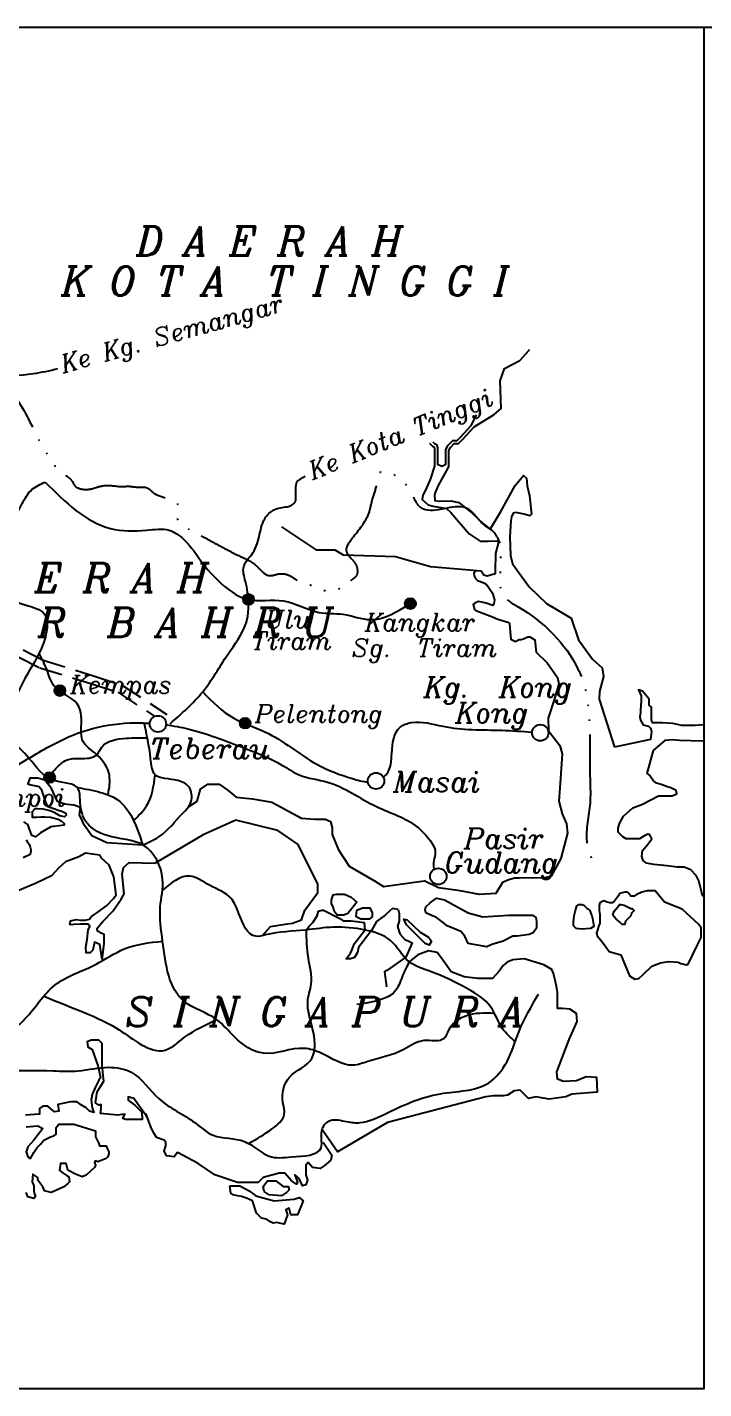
# Model space of a CAD drawing. Header units: metres. Extents: x -18206 to -14962, y -33140 to -31299.
# Drawn here: x -16361.3 to -16316.6, y -31983.3 to -31893.3 of the extents above; entities that cross this region are included whole.
import ezdxf

# ---------------------------------------------------------------- set-up
doc = ezdxf.new("R2010")
doc.units = ezdxf.units.M
doc.header["$LTSCALE"] = 6
doc.header["$MEASUREMENT"] = 0
for name, pattern in [('ACAD_ISO06W100', [36, 24, -3, 0, -3, 0, -3, 0, -3]), ('DASHDOT', [1, 0.5, -0.25, 0, -0.25]), ('HIDDEN', [0.375, 0.25, -0.125])]:
    doc.linetypes.add(name, pattern=pattern)
for name, color, linetype in [('EDIT', 1, 'Continuous'), ('Frame', 7, 'Continuous'), ('JLN', 1, 'HIDDEN'), ('PELAN KUNCI', 7, 'Continuous'), ('SEM', 5, 'DASHDOT')]:
    doc.layers.add(name, color=color, linetype=linetype)
doc.styles.add('style6', font='italic.shx')

# ---------------------------------------------------------------- blocks, each defined once
blk = doc.blocks.new('A$C1A474343')
at = {"layer": 'EDIT', "linetype": 'ByBlock'}
h = blk.add_hatch(color=7, dxfattribs=at)
edge = h.paths.add_edge_path()
edge.add_arc((304.238, 252.085), 0.36, 0, 360)
h = blk.add_hatch(color=7, dxfattribs=at)
edge = h.paths.add_edge_path()
edge.add_arc((314.935, 251.809), 0.36, 0, 360)
h = blk.add_hatch(color=7, dxfattribs=at)
edge = h.paths.add_edge_path()
edge.add_arc((291.773, 246.058), 0.36, 0, 360)
h = blk.add_hatch(color=7, dxfattribs=at)
edge = h.paths.add_edge_path()
edge.add_arc((304.017, 243.902), 0.36, 0, 360)
h = blk.add_hatch(color=7, dxfattribs=at)
edge = h.paths.add_edge_path()
edge.add_arc((291.098, 240.315), 0.36, 0, 360)
at = {"layer": 'EDIT', "color": 7, "linetype": 'ByBlock'}
for centre, radius in [((304.244, 252.092), 0.36), ((314.94, 251.815), 0.36), ((291.779, 246.064), 0.36), ((298.263, 243.865), 0.54), ((304.022, 243.908), 0.36), ((323.521, 243.275), 0.54), ((291.104, 240.321), 0.36), ((312.669, 240.094), 0.54), ((316.788, 233.78), 0.54)]:
    blk.add_circle(centre, radius, dxfattribs=at)
at = {"layer": 'Frame'}
blk.add_line((0, 289.913), (424.327, 289.913), dxfattribs=at)
at = {"layer": 'Frame', "linetype": 'Continuous'}
blk.add_lwpolyline([(244.327, 289.913), (334.327, 289.913), (334.327, 199.913), (244.327, 199.913)], close=True, dxfattribs=at)
at = {"layer": 'Frame'}
blk.add_lwpolyline([(244.327, 289.913), (334.327, 289.913), (334.327, 199.913), (244.327, 199.913)], close=True, dxfattribs=at)
at = {"layer": 'JLN', "color": 7, "linetype": 'ByBlock'}
for points, knots in [([(279.748, 258.619), (280.031, 259.093), (280.824, 260.463), (281.66, 262.742), (282.445, 264.809), (283.755, 266.152), (285.544, 265.602), (287.461, 266.859), (289.71, 266.915), (291.115, 267.218), (291.654, 267.351)], [0.599262, 0.599262, 0.599262, 0.599262, 2.436036, 5.874787, 8.627146, 9.89639, 11.571971, 14.116856, 17.071632, 18.929175, 18.929175, 18.929175, 18.929175]), ([(299.06, 243.869), (299.826, 244.54), (301.344, 245.87), (302.698, 248.311), (304.429, 250.541), (304.254, 252.666), (303.731, 254.347), (304.701, 255.18), (304.973, 256.361), (305.222, 257.475), (306.027, 258.18), (306.97, 258.18), (307.531, 258.573), (307.257, 259.532), (307.512, 259.982), (307.981, 260.236)], [0, 0, 0, 0, 3.359264, 6.659082, 9.319599, 12.389448, 13.488751, 14.699945, 16.136966, 17.508933, 18.404116, 19.454259, 20.482022, 21.831874, 22.20201, 22.20201, 22.20201, 22.20201]), ([(279.833, 257.758), (280.892, 256.627), (282.83, 254.964), (286.343, 253.253), (288.586, 251.897), (291.109, 251.319), (290.826, 248.984), (289.288, 246.81), (288.433, 244.681), (287.924, 243.413)], [39.206931, 39.206931, 39.206931, 39.206931, 44.243437, 47.846625, 51.95983, 53.51708, 55.27148, 58.317953, 62.799757, 62.799757, 62.799757, 62.799757]), ([(298.572, 229.502), (298.463, 230.26), (298.264, 231.632), (298.849, 233.81), (297.541, 236.298), (295.101, 236.186), (293.291, 237.271), (293.111, 238.589), (293.088, 240.003), (290.966, 239.867), (289.582, 242.029), (287.16, 243.811), (286.403, 245.886), (286.082, 246.883)], [0, 0, 0, 0, 2.522263, 4.563628, 7.420312, 10.184137, 12.170098, 13.6999, 14.526988, 16.365911, 18.86444, 22.719182, 26.121207, 26.121207, 26.121207, 26.121207]), ([(301.217, 245.987), (301.856, 245.329), (303.029, 244.123), (305.978, 243.276), (308.247, 241.26), (310.591, 240.378), (311.794, 240.046), (312.132, 240.032)], [0, 0, 0, 0, 2.999136, 5.500514, 9.989084, 12.812817, 13.941268, 13.941268, 13.941268, 13.941268]), ([(289.733, 241.592), (290.647, 242.133), (292.073, 242.979), (294.594, 243.803), (296.368, 243.964), (297.541, 243.919), (297.725, 243.908)], [0, 0, 0, 0, 3.527883, 5.505033, 8.791181, 9.403774, 9.403774, 9.403774, 9.403774]), ([(313.151, 240.336), (313.24, 240.402), (313.661, 240.806), (313.706, 242.046), (313.851, 243.583), (315.445, 244.158), (317.67, 243.418), (320.351, 243.506), (322.318, 243.369), (322.983, 243.317)], [15.13374, 15.13374, 15.13374, 15.13374, 15.494712, 17.060669, 19.058376, 19.942808, 22.27011, 26.618325, 28.841724, 28.841724, 28.841724, 28.841724]), ([(298.8, 243.804), (299.282, 243.738), (301.068, 243.4), (303.599, 242.408), (306.082, 241.443), (307.727, 240.287), (310.094, 240.083), (312.415, 238.299), (315.054, 237.544), (316.158, 236.306), (316.75, 235.408), (316.382, 234.7), (316.494, 234.302), (316.515, 234.246)], [10.600722, 10.600722, 10.600722, 10.600722, 12.218937, 16.645458, 19.623587, 21.085157, 23.242722, 27.247994, 30.620419, 32.009499, 32.77409, 33.996418, 34.201679, 34.201679, 34.201679, 34.201679])]:
    blk.add_open_spline(points, degree=3, knots=knots, dxfattribs=at)
for points in [[(285.385, 253.703), (287.02, 254.799), (288.392, 256.718), (289.297, 258.425), (289.927, 259.349), (290.805, 259.842)], [(290.805, 259.842), (295.129, 256.783), (297.514, 256.664), (299.004, 256.664), (299.958, 256.068), (301.255, 254.435), (302.642, 252.97), (304.177, 252.107), (306.564, 251.993), (308.901, 251.234), (310.488, 251.11), (312.299, 250.757), (314.94, 251.815)], [(293.181, 243.427), (292.92, 245.192), (291.422, 246.334), (290.932, 247.424), (290.412, 248.532)], [(297.247, 235.856), (298.309, 236.388), (299.958, 238.016), (300.391, 238.56), (300.358, 239.613), (299.578, 240.121), (298.059, 240.522), (297.778, 241.565), (297.351, 243.925)], [(294.972, 239.173), (295.049, 240.462), (294.219, 241.827), (293.264, 242.807), (293.181, 243.427)], [(291.051, 240.274), (291.517, 240.903), (292.256, 241.482), (293.085, 241.578), (294.219, 241.827), (294.535, 242.309), (296.163, 242.919), (297.562, 242.933)], [(296.651, 237.474), (297.514, 238.44), (298.081, 240.499)], [(292.916, 239.666), (294.475, 239.334), (295.392, 238.977), (297.262, 235.862)], [(321.87, 222.858), (321.036, 223.71), (320.249, 225.146), (318.75, 226.338), (316.279, 227.489), (314.864, 228.139), (313.624, 229.544), (311.934, 230.236), (309.871, 230.424), (308.018, 230.238), (305.377, 229.914), (304.728, 229.822), (303.616, 231.303), (303.107, 232.322), (301.671, 233.201), (300.357, 233.808), (298.553, 232.862)], [(286.217, 221.701), (288.021, 223.121), (289.496, 224.385), (291.432, 226.579), (294.172, 227.975), (296.033, 228.983), (298.572, 229.502)], [(320.498, 224.725), (318.595, 224.553), (317.461, 223.617), (317.165, 223.075), (315.833, 222.927), (314.502, 222.336), (312.135, 221.548), (311.149, 221.301), (309.045, 222.092), (307.925, 222.414), (305.238, 222.09), (303.338, 223.155), (302.134, 224.321), (300.003, 225.516), (298.572, 229.502)], [(304.26, 216.122), (305.823, 217.112), (306.612, 218.049), (306.513, 218.837), (306.957, 220.513), (308.429, 221.745), (308.62, 222.738), (308.25, 224.636), (308.157, 225.47), (308.388, 226.673), (308.203, 228.386), (308.073, 230.256)], [(314.864, 228.139), (314.397, 227.145), (313.877, 226.129), (313.063, 225.66), (311.395, 225.308)], [(284.287, 223.47), (285.898, 222.041), (287.123, 220.978), (287.772, 220.932), (291.339, 220.932), (293.007, 220.932), (294.999, 221.164), (296.481, 220.84), (298.335, 219.08), (300.698, 217.506), (301.903, 216.673), (303.987, 216.256), (305.608, 215.284), (307.091, 215.238), (309.037, 215.839), (309.13, 217.136), (309.64, 217.645), (310.726, 217.57), (311.631, 217.506), (313.202, 218.052), (316.927, 219.419), (320.098, 220.123), (321.326, 221.549), (322.132, 223.556), (323.409, 226.005)], [(290.711, 225.861), (293.008, 224.937), (295.519, 223.748), (296.998, 222.764), (298.54, 222.258), (300.026, 223.144), (302.134, 224.321)]]:
    blk.add_spline(points, degree=3, dxfattribs=at)
at = {"layer": 'PELAN KUNCI', "color": 7, "linetype": 'HIDDEN'}
for points in [[(282.958, 252.101), (283.75, 251.396), (287.231, 249.534), (289.074, 248.283), (290.467, 247.568), (293.896, 246.508), (295.621, 245.955), (298.054, 244.362)], [(283.317, 252.505), (284.061, 251.842), (287.511, 249.997), (289.35, 248.748), (290.672, 248.07), (294.058, 247.023), (295.856, 246.447), (298.839, 244.494)], [(279.251, 238.144), (280.954, 238.382), (282.983, 238.712), (286.615, 239.702), (289.733, 241.592)]]:
    blk.add_lwpolyline(points, dxfattribs=at)
at = {"layer": 'PELAN KUNCI', "color": 7, "linetype": 'ACAD_ISO06W100', "ltscale": 0.05}
blk.add_spline([(252.635, 264.408), (254.378, 266.591), (259.643, 273.202), (260.798, 274.681), (261.148, 274.99), (261.683, 274.867), (262.137, 274.434), (262.507, 274.126), (263.105, 274.126), (264.011, 274.27), (265.576, 274.99), (266.441, 275.381), (267.162, 275.587), (268.48, 275.751), (270.77, 275.88), (273.458, 276.143), (276.41, 276.406), (278.519, 276.88), (280.891, 276.88), (281.524, 276.459), (283.508, 274.595), (284.361, 273.546), (284.361, 273.218), (284.393, 272.268), (284.557, 271.907), (284.689, 271.317), (285.017, 270.793), (285.082, 270.596), (285.771, 270.137), (286.427, 270.137), (286.755, 270.137), (287.116, 270.006), (287.28, 269.515), (287.412, 269.089), (287.707, 268.335), (287.904, 266.762), (288.133, 266.336), (288.855, 265.418), (290.455, 262.51), (291.043, 261.503), (291.882, 260.497), (292.638, 259.826), (292.722, 259.658), (293.216, 259.385), (293.789, 259.385), (294.248, 259.514), (294.807, 259.628), (296.04, 259.557), (296.198, 259.571), (296.958, 259.514), (297.502, 259.485), (297.918, 259.17), (298.033, 259.084), (299.589, 258.215), (299.532, 257.926), (299.532, 257.579), (299.532, 257.434), (299.792, 257.203), (300.429, 256.624), (301.152, 256.277), (301.905, 255.873), (302.716, 255.439), (303.439, 255.063), (304.655, 254.398), (305.002, 254.08), (305.552, 253.675), (306.311, 253.787), (306.948, 253.668), (307.629, 253.269), (308.415, 253.024), (308.837, 252.862), (309.111, 252.706), (309.422, 252.654), (309.585, 252.622), (309.896, 252.671), (310.27, 252.836), (310.473, 253.01), (310.849, 253.212), (311.138, 253.444), (311.399, 253.675), (311.457, 254.051), (311.399, 254.311), (311.081, 254.745), (310.733, 255.265), (311.196, 256.249), (312.229, 257.888), (312.437, 258.719), (312.749, 259.811), (313.009, 260.538), (313.425, 260.538), (314.154, 260.123), (314.882, 259.395), (315.662, 258.148), (315.922, 258.044), (318.732, 258.096), (319.148, 257.732), (319.772, 257.056), (320.292, 256.692), (320.76, 256.017), (320.917, 255.549), (320.864, 254.458), (320.864, 253.834), (321.021, 252.431), (322.061, 251.599), (326.016, 247.491), (326.477, 246.293), (326.708, 244.773), (326.8, 243.346), (326.8, 242.01), (326.8, 240.674), (326.8, 238.463), (326.615, 235.93), (327.215, 234.318)], degree=3, dxfattribs=at)
at = {"layer": 'SEM', "color": 7, "linetype": 'ByBlock', "ltscale": 20}
for points in [[(320.479, 264.31), (320.948, 264.702), (320.88, 266.534), (321.152, 267.348), (322.17, 267.891), (322.781, 268.569), (322.809, 268.616)], [(316.42, 262.51), (316.535, 262.395), (316.671, 262.327), (316.738, 262.124), (316.738, 261.377), (316.738, 261.242), (316.738, 261.038), (317.01, 260.902), (317.282, 261.038), (317.282, 261.988), (317.417, 262.259), (317.757, 262.599), (318.029, 262.599), (318.232, 262.802), (318.979, 263.616), (319.308, 264.284)], [(317.49, 260.909), (317.49, 261.939), (317.589, 262.136), (317.843, 262.39), (318.115, 262.39), (318.383, 262.658), (319.153, 263.498), (320.479, 264.31)], [(316.212, 262.423), (316.412, 262.224), (316.5, 262.179), (316.53, 262.09), (316.53, 260.909), (316.531, 260.909)], [(316.531, 260.909), (316.242, 260.015), (315.926, 259.258), (315.758, 258.984), (315.716, 258.689), (316.116, 258.352), (316.453, 258.247), (317.338, 258.1), (317.612, 257.826), (318.834, 256.416), (319.55, 255.931), (320.077, 255.931), (320.666, 255.973), (320.772, 255.868), (320.561, 255.131), (320.54, 253.973)], [(317.49, 260.909), (316.769, 259.615), (316.579, 259.152), (316.537, 259.005), (316.558, 258.626), (316.853, 258.584), (317.633, 258.605), (317.928, 258.542), (318.138, 258.5), (319.023, 257.784), (319.782, 257.089), (320.098, 256.816), (320.266, 256.794), (320.919, 257.91), (321.867, 259.615), (322.415, 260.289), (322.605, 260.1), (322.647, 259.594), (322.815, 258.942), (322.942, 257.721), (322.836, 257.616), (322.457, 257.721), (321.909, 257.826), (321.741, 257.784), (321.614, 257.552), (321.572, 257.279), (321.509, 256.247), (321.551, 254.984), (321.678, 254.437)], [(319.356, 253.973), (316.265, 254.248), (313.949, 254.909), (310.53, 255.019), (309.979, 255.35), (308.766, 255.35), (306.45, 256.893)], [(320.54, 253.973), (320.547, 253.789), (320.02, 253.621), (319.789, 253.684), (319.62, 253.957), (319.262, 253.979), (319.135, 253.831), (319.157, 253.642), (319.241, 253.473), (319.367, 253.347), (319.515, 253.305), (319.789, 253.179), (319.936, 253.115), (320.062, 252.968), (320.357, 252.505), (320.505, 252.063), (320.463, 251.789), (320.4, 251.684), (319.957, 251.852), (319.473, 251.958), (319.22, 251.873), (319.093, 251.747), (319.157, 251.536), (319.178, 251.431), (319.262, 251.368), (320.378, 250.947), (320.716, 250.779), (321.39, 250.589), (321.495, 250.505), (321.537, 249.937), (321.579, 249.473), (321.895, 249.305), (322.127, 249.431), (322.253, 249.452), (322.422, 249.494), (322.696, 249.621), (322.843, 249.621), (323.159, 249.41), (323.244, 248.61), (323.981, 247.894), (324.655, 246.926), (324.74, 246.513), (324.466, 245.523), (324.045, 244.239), (324.066, 243.397), (324.824, 242.429), (324.972, 241.881), (324.845, 239.945), (324.74, 238.749), (324.972, 237.907), (325.267, 237.255), (325.33, 236.644), (324.888, 234.96), (324.235, 233.802), (323.792, 233.655), (322.655, 233.676), (322.134, 233.669), (321.832, 233.669), (321.441, 233.548), (321.032, 233.381), (320.59, 232.644), (319.516, 232.581), (318.23, 232.834), (316.796, 233.02), (315.85, 233.486)], [(321.678, 254.437), (322.78, 252.926), (323.939, 251.831), (325.35, 250.989), (325.561, 250.842), (326.045, 249.41), (326.972, 248.147), (327.604, 247.579), (327.71, 246.989), (327.436, 246), (327.415, 245.494)], [(334.327, 243.794), (333.759, 243.759), (332.868, 243.759), (332.289, 243.892), (331.576, 243.937), (330.907, 243.937), (330.863, 244.159), (330.863, 244.783), (330.863, 244.961), (330.729, 245.095), (330.729, 245.495), (330.283, 246.03), (330.016, 246.119), (330.194, 245.718), (330.194, 245.362), (330.15, 244.783), (330.15, 244.605), (330.105, 244.338), (330.15, 244.115), (330.328, 243.803), (330.684, 243.714), (330.818, 243.581), (330.863, 243.358), (330.818, 242.824), (328.419, 242.332)], [(327.415, 245.494), (328.419, 242.332)], [(334.327, 232.422), (334.235, 232.514), (334.012, 233.494), (333.834, 233.85), (333.478, 234.207), (333.032, 234.385), (332.586, 234.385), (331.918, 234.474), (331.027, 234.563), (330.759, 234.607), (330.536, 234.652), (330.314, 234.83), (330.224, 235.097), (330.269, 235.498), (330.581, 235.854), (330.893, 236.255), (330.759, 236.522), (330.626, 236.567), (330.358, 236.433), (330.091, 236.255), (329.734, 236.255), (329.422, 236.255), (329.2, 236.255), (328.977, 236.389), (328.665, 236.7), (328.665, 236.967), (328.754, 237.279), (329.021, 237.769), (329.645, 238.303), (330.224, 238.526), (331.339, 239.105), (332.23, 239.105), (332.542, 239.239), (332.497, 239.461), (332.141, 239.639), (331.873, 239.728), (331.517, 239.862), (331.205, 239.951), (330.982, 240.129), (330.715, 240.485), (330.581, 240.575), (331.004, 242.109)], [(331.004, 242.109), (331.799, 242.779), (332.244, 242.824), (332.734, 242.779), (334.249, 242.734), (334.327, 242.742)], [(297.247, 235.856), (294.873, 235.993), (293.898, 236.469), (293.399, 237.149), (293.081, 237.852), (293.149, 238.328), (292.695, 238.487), (292.06, 238.555), (291.629, 238.736), (291.221, 239.597), (290.79, 240.141), (290.314, 240.277), (289.792, 240.277), (289.656, 239.892), (289.86, 239.824), (290.404, 239.733), (290.541, 239.552), (290.858, 238.623), (290.994, 238.396), (291.448, 238.237), (291.675, 238.169), (291.901, 238.101), (292.174, 237.965), (292.196, 237.829), (292.083, 237.716), (291.788, 237.784), (291.448, 237.988), (291.13, 238.124), (290.677, 238.215), (290.291, 238.237), (290.132, 238.237), (289.951, 238.056), (289.951, 237.693), (290.246, 237.693), (290.518, 237.716), (290.79, 237.716), (291.153, 237.693), (291.675, 237.557), (291.856, 237.444), (292.06, 237.285), (292.06, 237.172), (291.402, 237.081), (291.289, 237.081), (291.176, 237.059), (290.495, 236.651), (290.178, 236.401), (289.928, 236.492), (289.656, 237.217), (289.406, 237.399)], [(289.542, 236.197), (289.633, 236.039), (289.747, 235.903), (289.815, 235.721), (289.837, 235.631), (289.86, 235.54), (289.86, 235.449), (289.815, 235.223), (289.361, 235.018)], [(300.215, 238.339), (300.853, 238.753), (301.068, 239.558), (301.552, 239.88), (302.304, 239.88), (302.895, 239.451), (303.432, 239.021), (304.506, 238.914), (305.151, 238.807), (305.796, 238.699), (307.461, 237.787), (307.73, 237.626), (308.643, 237.572), (309.341, 237.572), (309.664, 237.411), (309.771, 236.981), (309.771, 236.552), (310.201, 235.532), (310.899, 234.458), (312.565, 233.492), (313.155, 233.116), (315.85, 233.486)], [(305.179, 229.886), (305.709, 230.471), (306.676, 230.632), (307.16, 230.685), (307.751, 230.9), (307.965, 231.544), (308.825, 232.725), (308.825, 233.262), (307.536, 235.893), (306.193, 236.805), (303.399, 237.503), (301.25, 236.537), (298.083, 234.652)], [(294.578, 228.287), (294.418, 229.29), (294.078, 229.426), (293.964, 228.904), (293.783, 228.723), (293.511, 228.723), (293.488, 229.108), (293.579, 229.607), (293.647, 230.219), (293.76, 230.468), (293.647, 230.627), (293.125, 230.627), (292.717, 230.604), (292.513, 230.582), (292.445, 230.604), (292.49, 230.854), (292.853, 230.922), (293.148, 230.899), (293.443, 230.899), (293.738, 230.944), (293.874, 231.148), (294.033, 231.239), (294.214, 231.375), (294.872, 231.829), (295.325, 232.327), (295.507, 232.554), (295.35, 233.762), (295.032, 234.533), (294.533, 234.986), (294.397, 235.19), (293.467, 235.326), (293.036, 235.077), (292.152, 234.737), (291.721, 234.352), (291.222, 233.83), (290.224, 233.332), (288.953, 232.81)], [(294.578, 228.287), (294.712, 229.325), (294.715, 229.932), (294.511, 230.022), (294.261, 230.158), (294.239, 230.362), (294.624, 230.793), (295.282, 231.473), (295.826, 232.266), (296.03, 232.629), (295.894, 233.921), (295.985, 234.374), (296.348, 234.692), (298.083, 234.652)], [(311.404, 232.081), (311.081, 231.652), (310.813, 231.329), (310.544, 231.222), (310.275, 231.222), (310.114, 231.222), (309.899, 231.491), (309.846, 231.759), (309.738, 231.974), (309.738, 232.242), (309.846, 232.564), (310.061, 232.618), (310.598, 232.618), (311.028, 232.403), (311.404, 232.081)], [(316.238, 232.027), (316.668, 232.349), (317.205, 232.242), (318.763, 231.383), (319.73, 231.115), (321.449, 231.222), (322.578, 231.222), (323.007, 231.222), (323.222, 231.061), (323.276, 230.793), (323.276, 230.363), (323.061, 230.041), (322.792, 229.934), (321.987, 229.826), (321.718, 229.826), (321.073, 229.504), (320.321, 229.29), (319.999, 229.128), (318.763, 229.343), (318.548, 229.826), (318.28, 230.148), (317.367, 230.524), (317.098, 230.739), (316.668, 231.061), (316.292, 231.222), (315.97, 231.383), (315.916, 231.598), (315.97, 231.759), (316.238, 232.027)], [(330.314, 227.304), (330.893, 227.839), (331.472, 228.061), (332.007, 228.15), (332.631, 228.106), (332.809, 228.017), (333.166, 227.928), (333.299, 227.972), (333.923, 229.264), (334.146, 229.753), (334.146, 230.199), (334.146, 230.377), (334.012, 230.599), (332.898, 231.624), (331.74, 232.069), (331.116, 232.826), (330.581, 232.826), (330.224, 232.737), (329.868, 232.559), (329.734, 232.47), (329.511, 232.47), (329.378, 232.648), (329.289, 232.737), (329.11, 232.737), (328.754, 232.648), (328.665, 232.47), (328.531, 232.292), (328.397, 232.114), (328.264, 232.024), (328.13, 232.024), (327.952, 232.069), (327.729, 232.158), (327.462, 232.024), (327.417, 231.846), (327.417, 231.535), (327.462, 231.267), (327.462, 231.134), (327.462, 230.867), (327.462, 230.689), (327.372, 230.466), (327.283, 230.154), (327.239, 230.065), (327.283, 229.842), (327.64, 229.442), (328.085, 228.818), (328.843, 228.596), (329.422, 227.215), (329.779, 226.992), (330.046, 227.037), (330.314, 227.304)], [(308.073, 230.256), (308.234, 230.471), (308.503, 230.739), (308.771, 231.168), (308.879, 231.491), (309.094, 231.544), (309.201, 231.544), (310.275, 231.007), (310.49, 230.846), (311.028, 230.846), (311.404, 230.793), (311.887, 230.739), (311.934, 230.236)], [(311.35, 231.115), (311.404, 231.544), (311.78, 231.705), (312.263, 231.705), (312.424, 231.383), (312.424, 231.115), (312.209, 230.954), (311.941, 230.954), (311.672, 230.954), (311.35, 231.115)], [(314.143, 231.598), (313.767, 231.652), (313.552, 231.491), (313.284, 231.222), (312.693, 230.793), (312.37, 230.197)], [(314.143, 231.598), (314.197, 231.329), (314.197, 230.846), (314.09, 230.471), (314.251, 229.987), (314.573, 229.612), (314.842, 229.504), (315.057, 229.397), (314.635, 228.442)], [(326.838, 230.332), (326.258, 230.288), (325.902, 230.332), (325.724, 230.51), (325.724, 230.778), (325.768, 231.178), (325.857, 231.535), (325.946, 231.846), (326.08, 231.935), (326.303, 231.935), (326.392, 231.891), (326.615, 231.668), (326.704, 231.624), (326.793, 231.535), (326.838, 231.401), (326.927, 231.178), (326.971, 231), (327.061, 230.466), (326.838, 230.332)], [(329.155, 230.822), (329.11, 230.599), (328.932, 230.599), (328.754, 230.778), (328.531, 230.956), (328.308, 231.223), (328.397, 231.49), (328.665, 231.802), (328.754, 231.935), (328.843, 231.935), (329.066, 231.891), (329.155, 231.846), (329.511, 231.668), (329.601, 231.668), (329.734, 231.535), (329.556, 231.357), (329.511, 231.178), (329.422, 231.089), (329.155, 230.822)], [(315.916, 229.343), (314.681, 230.578), (314.519, 230.954), (314.734, 230.9), (315.594, 230.095), (316.131, 229.773), (316.346, 229.504), (316.185, 229.236), (315.916, 229.343)], [(312.37, 230.197), (311.511, 229.075), (311.457, 228.753), (311.242, 228.431), (310.974, 228.323), (310.705, 228.323), (310.974, 228.699), (311.081, 228.914), (311.242, 229.343), (311.934, 230.236)], [(327.305, 219.519), (327.251, 220.485), (326.553, 220.539), (325.908, 220.271), (325.049, 220.217), (324.673, 220.378), (324.619, 220.861), (325.425, 223.009), (325.962, 224.19), (325.908, 224.726), (325.478, 224.995), (324.995, 225.049), (324.673, 225.049), (324.673, 225.424), (324.673, 225.854), (324.673, 226.122), (324.619, 226.391), (324.511, 226.927), (324.404, 227.357), (324.297, 227.625), (323.759, 227.947), (322.47, 228.323), (321.718, 228.27), (321.342, 228.108), (321.073, 227.894), (320.805, 227.518), (320.375, 227.035), (319.999, 227.035), (319.408, 227.035), (318.495, 227.142), (317.635, 227.464), (316.991, 228.377), (316.722, 228.753), (316.131, 228.86), (315.433, 228.592), (314.864, 228.139)], [(314.635, 228.442), (313.391, 227.572), (313.23, 227.464), (313.353, 226.473)], [(294.307, 221.208), (294.464, 220.476), (294.354, 220.311), (294.134, 219.87), (293.913, 219.375), (293.858, 218.989), (293.913, 218.494), (294.023, 218.164), (293.748, 218.274), (293.528, 218.494), (293.142, 218.714), (292.922, 218.879), (292.481, 218.879), (291.655, 218.714), (291.71, 218.274), (291.434, 218.219), (291.159, 218.439), (290.994, 218.604), (290.663, 218.604), (290.443, 218.439), (290.443, 218.219), (290.443, 218.054), (289.506, 217.999)], [(294.575, 221.249), (294.574, 222.733), (294.354, 222.953), (293.858, 222.953), (293.583, 222.843), (293.638, 222.513), (293.913, 222.347), (294.307, 221.208)], [(297.429, 218.019), (296.668, 219.1), (296.282, 219.21), (296.282, 218.989), (296.723, 218.659), (297.163, 218.219), (297.218, 217.889), (297.218, 217.723), (296.117, 217.723), (295.951, 217.778), (296.062, 218.054), (295.621, 217.999), (294.464, 218.109), (294.519, 218.439), (294.519, 218.714), (294.354, 218.659), (294.134, 218.824), (294.244, 219.54), (294.684, 220.256), (294.575, 221.249)], [(327.305, 219.519), (325.605, 219.383), (325.219, 219.218), (324.118, 219.053), (323.236, 219.218), (322.74, 219.108), (322.19, 219.659), (321.804, 219.603), (321.363, 219.328), (321.088, 219.273), (320.812, 219.273), (320.427, 219.273), (319.931, 219.218), (316.791, 218.392), (313.431, 217.512), (310.125, 215.585), (309.145, 217.005)], [(297.429, 218.019), (297.511, 217.897)], [(309.174, 216.216), (309.74, 215.365), (309.685, 215.034), (309.244, 214.649), (308.969, 214.484), (308.473, 214.539), (308.197, 214.869), (308.032, 214.704), (308.032, 214.044), (308.142, 213.713), (308.032, 213.383), (307.812, 213.328), (307.591, 213.823), (307.316, 214.044), (307.481, 213.548), (307.426, 213.438), (307.096, 213.658), (306.655, 214.154), (306.269, 214.154), (305.223, 213.878), (304.892, 213.548), (303.515, 213.548), (302.028, 214.044), (300.926, 214.814), (299.549, 215.53), (299.328, 215.255), (298.833, 215.31), (298.667, 215.64), (298.778, 215.97), (298.778, 216.19), (298.667, 216.356), (298.172, 216.521), (298.006, 216.796), (297.841, 217.126), (297.455, 218.117), (297.453, 218.121)], [(289.561, 217.228), (290.333, 217.283), (290.663, 217.118), (290.057, 216.347), (289.671, 215.907), (289.561, 215.576), (289.671, 215.246), (289.837, 215.136), (290.057, 215.521), (290.277, 215.852), (290.498, 216.072), (290.718, 216.347), (290.938, 216.457), (291.159, 216.567), (291.379, 216.622), (291.544, 216.732), (291.544, 217.008), (291.544, 217.173), (291.71, 217.393), (292.701, 217.393), (294.134, 216.953), (294.134, 216.677), (294.134, 216.567), (294.244, 216.347), (294.354, 216.127), (294.409, 215.962), (294.684, 215.962), (294.85, 215.962), (294.905, 215.797), (295.015, 215.576), (295.015, 215.466), (294.96, 215.246), (294.85, 215.136), (294.299, 214.916), (294.134, 214.971), (294.078, 214.861), (294.134, 214.696), (294.078, 214.531), (293.528, 214.035), (293.252, 213.925), (292.811, 214.09), (292.316, 214.365), (292.205, 214.806), (291.82, 214.806), (291.765, 214.365), (291.93, 214.2), (292.261, 213.98), (292.371, 213.925), (292.426, 213.595), (292.316, 213.485), (292.04, 213.264), (291.71, 213.099), (291.214, 212.879), (290.773, 212.989), (290.663, 213.264), (290.333, 213.705), (290.333, 213.87), (290.002, 214.09), (289.947, 213.595), (290.057, 213.319), (290.057, 213.099), (290.057, 212.989), (290.112, 212.769), (290.167, 212.659), (290.057, 212.494), (289.671, 212.604), (289.561, 212.879)], [(303.019, 213.328), (303.68, 213.328), (304.286, 212.998), (304.727, 212.667), (305.939, 212.337), (307.261, 212.447), (307.591, 212.557), (307.867, 212.337), (307.481, 211.401), (307.041, 211.401), (306.93, 211.842), (306.71, 211.732), (306.82, 211.401), (306.6, 210.796), (306.104, 210.906), (305.884, 210.851), (305.663, 210.961), (305.443, 211.126), (305.113, 211.181), (304.782, 211.511), (304.507, 212.337), (304.121, 212.502), (303.79, 212.612), (303.515, 212.667), (303.24, 212.722), (303.074, 212.832), (303.019, 213.328)], [(305.278, 212.943), (305.223, 213.273), (305.498, 213.658), (306.049, 213.658), (306.545, 213.273), (306.875, 213.273), (306.93, 213.053), (306.765, 212.888), (306.435, 212.667), (305.608, 212.722), (305.278, 212.943)]]:
    blk.add_lwpolyline(points, dxfattribs=at)
at = {"layer": 'PELAN KUNCI', "color": 7, "linetype": 'Continuous', "style": 'style6'}
for s, p in [('D A E R A H', (296.819, 274.822)), ('K O T A  T I N G G I', (291.868, 272.181)), ('D A E R A H', (283.964, 252.567)), ('J O H O R  B A H R U', (277.876, 249.619)), ('S I N G A P U R A', (296.097, 223.884))]:
    blk.add_text(s, height=1.90949, dxfattribs=at).set_placement(p)
for s, rotation, p in [('Ke Kg. Semangar', 15.69357, (292, 267.048)), ('Ke Kota Tinggi', 22.5908, (308.482, 259.99))]:
    blk.add_text(s, height=1.17, rotation=rotation, dxfattribs=at).set_placement(p)
at = {"layer": 'PELAN KUNCI', "color": 7, "linetype": 'DASHDOT', "ltscale": 20, "style": 'style6'}
for s, height, p in [('Ulu', 1.17, (305.371, 250.198)), ('Kangkar', 1.17, (311.928, 249.995)), ('Tiram', 1.17, (304.445, 248.77)), ('Sg.  Tiram', 1.17, (311.068, 248.31)), ('Kempas', 1.17, (292.473, 245.882)), ('Kg.  Kong', 1.35, (315.818, 245.622)), ('Pelentong', 1.17, (304.674, 243.955)), ('Kong', 1.35, (317.899, 243.932)), ('Teberau', 1.35, (297.722, 241.565)), ('Masai', 1.35, (313.796, 239.367)), ('Tampoi', 1.17, (285.76, 238.418)), ('Pasir', 1.35, (318.472, 235.618)), ('Gudang', 1.35, (317.201, 234.028))]:
    blk.add_text(s, height=height, dxfattribs=at).set_placement(p)

msp = doc.modelspace()

# ---------------------------------------------------------------- block references
at = {"color": 3}
msp.add_blockref('A$C1A474343', (-16650.962, -32183.24), dxfattribs=at)

doc.saveas('drawing.dxf')
